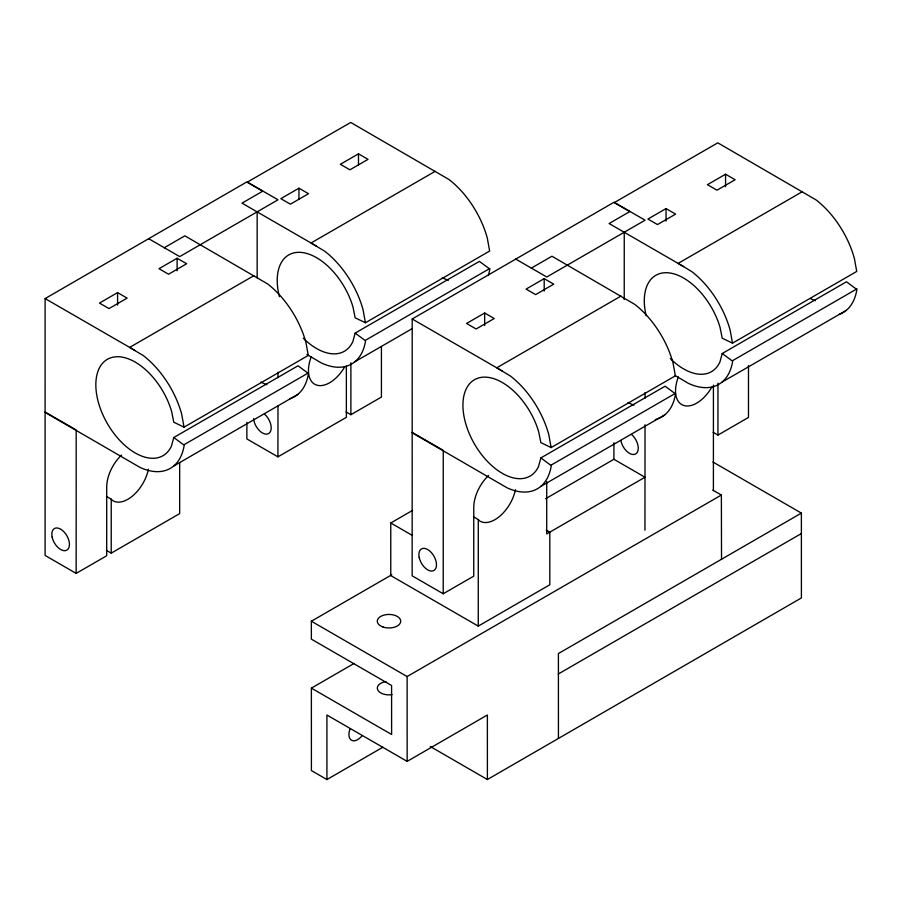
<?xml version="1.0" encoding="UTF-8"?>
<svg xmlns="http://www.w3.org/2000/svg" width="902" height="902" viewBox="0 0 902 902"><rect width="100%" height="100%" fill="white"/><g stroke="black" fill="none" stroke-linecap="round" stroke-linejoin="round"><path stroke-width="1.35" d="M148.616 238.68L179.69 256.608L278.008 199.804L246.934 181.877L45.111 298.585L45.1 555.463L76.163 573.39L106.695 555.756L106.707 487.024A30.014 17.318 -60 0 1 121.544 455.082M76.163 573.39L76.185 429.95L45.111 412.022M106.447 550.378L111.228 553.14L111.228 499.201L106.447 496.438M179.667 462.568L179.667 513.61L111.228 553.14M246.877 422.361L246.866 438.924L277.929 456.852L346.368 417.322L346.368 366.144M277.929 456.852L277.985 405.776M277.985 377.803L277.985 372.199M346.109 411.943L350.889 414.706L350.901 362.796M412.609 510.363L390.769 522.98L390.758 575.577L478.263 626.112L549.803 584.778L549.814 532.135L546.229 530.06M515.707 259.066L546.77 277.004L645.088 220.201L614.025 202.262L412.203 318.981L412.158 575.826L443.22 593.764L473.753 576.13L473.764 507.398A30.014 17.318 -60 0 1 488.613 475.455M443.22 593.764L443.254 450.335L412.191 432.396M478.263 626.112L478.285 519.575L473.516 516.812M484.667 325.498L484.678 313.005L494.228 318.519L476.109 328.982L466.56 323.468L484.678 313.005M544.199 291.132L544.199 278.639L553.749 284.153L535.63 294.616L526.08 289.102L544.199 278.639M546.725 481.567L546.713 533.928L644.986 477.226L645.043 424.774M545.597 498.716L613.912 459.287L613.935 442.724M624.24 299.543L624.252 232.276M644.953 530.218L644.986 477.226L613.912 459.287M645.054 398.177L645.054 392.573M666.037 221.091L666.048 208.587L675.587 214.112L657.479 224.564L647.929 219.051L666.048 208.587M713.403 490.654L713.426 385.131M713.166 432.306L717.947 435.068L717.958 383.17M725.569 186.725L725.569 174.221L735.119 179.735L717 190.198L707.45 184.685L725.569 174.221M748.48 365.535L748.48 417.434L717.947 435.068M430.265 746.506L487.396 779.52L801.404 597.936L801.382 513.103L712.896 461.982M558.439 738.388L558.406 653.555L801.382 513.103M164.164 247.779L184.876 235.828L267.567 283.893A70.277 40.579 60 0 1 305.936 342.501L308.27 355.444L184.042 427.176L173.782 422.204L171.583 411.301A55.631 32.122 60 0 0 111.352 357.609A55.631 32.122 60 0 0 111.115 429.555A55.631 32.122 60 0 0 171.47 446.005L173.782 437.515L184.2 445.227A70.277 40.579 60 0 1 140.002 467.405L45.111 412.428M173.782 437.515L298.021 365.795L308.439 373.496A70.277 40.579 60 0 1 289.61 398.797M303.275 338.182A55.631 32.122 60 0 0 352.84 341.587L355.151 333.109L365.569 340.809A70.277 40.579 60 0 1 321.371 362.987L306.928 354.463M355.151 333.109L479.39 261.377L489.809 269.089A70.277 40.579 60 0 1 488.32 275.538M531.255 268.176L551.956 256.224L634.647 304.301A70.277 40.579 60 0 1 673.027 362.908L675.35 375.852L551.122 447.584L540.862 442.611L538.663 431.708A55.631 32.122 60 0 0 478.443 378.006A55.631 32.122 60 0 0 478.195 449.94A55.631 32.122 60 0 0 538.55 466.413L540.862 457.923L551.28 465.635A70.277 40.579 60 0 1 507.071 487.802L412.18 432.813M540.862 457.923L665.101 386.203L675.508 393.903A70.277 40.579 60 0 1 655.393 419.554M670.344 358.579A55.631 32.122 60 0 0 719.92 361.995L722.231 353.505L732.649 361.217A70.277 40.579 60 0 1 688.44 383.384L675.203 375.548M722.231 353.505L846.459 281.785L856.877 289.497A70.277 40.579 60 0 1 839.334 314.347M117.587 292.609L99.468 303.072L109.018 308.585L127.137 298.122L117.587 292.609L117.587 305.113M177.119 258.243L159 268.706L168.55 274.219L186.658 263.756L177.119 258.243L177.119 270.747M298.957 188.202L280.838 198.665L290.388 204.179L308.507 193.716L298.957 188.202L298.957 199.308M358.477 153.836L340.37 164.288L349.92 169.801L368.027 159.35L358.477 153.836L358.477 164.942M253.902 275.685L129.662 347.405L143.328 355.613A70.277 40.579 60 0 1 181.708 414.221L184.042 427.176M435.271 171.267L311.032 242.988L324.697 251.196A70.277 40.579 60 0 1 363.078 309.803L365.411 322.758L489.639 251.038L487.305 238.083A70.277 40.579 60 0 0 448.937 179.475L350.709 122.446L247.182 182.215L262.719 191.19L242.007 203.142L316.546 246.178M184.222 444.607L308.45 372.876M365.592 340.189L489.82 268.469M173.556 466.12L297.795 394.399M354.926 361.702L412.169 328.655M350.889 414.706L381.422 397.06L381.422 346.571M620.982 296.082L496.754 367.813L510.419 376.021A70.277 40.579 60 0 1 548.788 434.629L551.122 447.584M802.352 191.664L678.124 263.395L691.789 271.603A70.277 40.579 60 0 1 730.158 330.222L732.492 343.166L856.72 271.446L854.397 258.491A70.277 40.579 60 0 0 816.017 199.883L717.8 142.832L614.273 202.612L629.799 211.575L609.098 223.527L683.637 266.575M551.302 465.015L675.53 393.283M732.672 360.597L856.9 288.877M540.636 486.528L664.864 414.796M722.006 382.11L846.234 310.389M353.922 663.534L311.382 688.136L391.615 734.476L391.592 685.497L311.37 639.146L311.359 621.219L391.75 574.788M487.396 779.52L487.384 714.993L407.152 761.378L407.118 676.545L721.374 495.04L721.521 559.432M311.382 688.136L311.404 770.579L326.93 779.553L382.854 747.228M558.293 673.997L801.326 533.578M732.492 343.166L722.231 338.194L720.033 327.302A55.631 32.122 60 0 0 670.163 273.035A55.631 32.122 60 0 0 646.17 315.745M365.411 322.758L355.151 317.786L352.953 306.894A55.631 32.122 60 0 0 302.587 252.571A55.631 32.122 60 0 0 279.428 296.679M412.203 318.981L502.267 370.993M45.111 298.585L135.176 350.585M390.769 522.98L412.383 535.461M311.359 621.219L407.118 676.545M407.152 761.378L326.919 715.027L326.93 779.553M712.839 490.113L721.374 495.04M478.285 519.575L479.977 521.142A30.014 17.318 -60 0 0 515.47 489.651M111.228 499.201L112.919 500.757A30.014 17.318 -60 0 0 148.413 469.265M257.16 211.891L257.16 277.748M362.119 735.705A12.448 7.182 -60 0 1 351.498 740.226A12.448 7.182 -60 0 1 350.1 728.782M392.054 694.653A11.715 6.765 0 0 1 377.712 689.872A11.715 6.765 0 0 1 385.988 681.585M634.005 405.111A55.631 32.122 60 0 1 628.063 402.484M815.374 300.693A55.631 32.122 60 0 1 810.582 298.652M631.738 434.651A12.448 7.182 60 0 1 635.673 453.932A12.448 7.182 60 0 1 620.948 440.875M711.746 387.262A30.014 17.318 -60 0 1 683.829 405.505A30.014 17.318 -60 0 1 678.372 376.968M266.936 384.714A55.631 32.122 60 0 1 260.994 382.087M448.305 280.308A55.631 32.122 60 0 1 442.363 277.669M344.688 366.888A30.014 17.318 -60 0 1 316.76 385.131A30.014 17.318 -60 0 1 311.314 356.583M264.681 414.289A12.448 7.182 60 0 1 271.107 429.284A12.448 7.182 60 0 1 262.144 432.791A12.448 7.182 60 0 1 253.631 418.607M383.147 627.07A11.715 6.765 0 0 0 400.713 621.207A11.715 6.765 0 0 0 383.147 615.344A11.715 6.765 0 0 0 383.147 627.07M419.193 557.413A12.448 7.182 60 0 0 433.918 570.47A12.448 7.182 60 0 0 429.972 551.201A12.448 7.182 60 0 0 419.193 557.413M52.136 537.051A12.448 7.182 60 0 0 66.861 550.107A12.448 7.182 60 0 0 62.914 530.827A12.448 7.182 60 0 0 52.136 537.051"/></g></svg>
